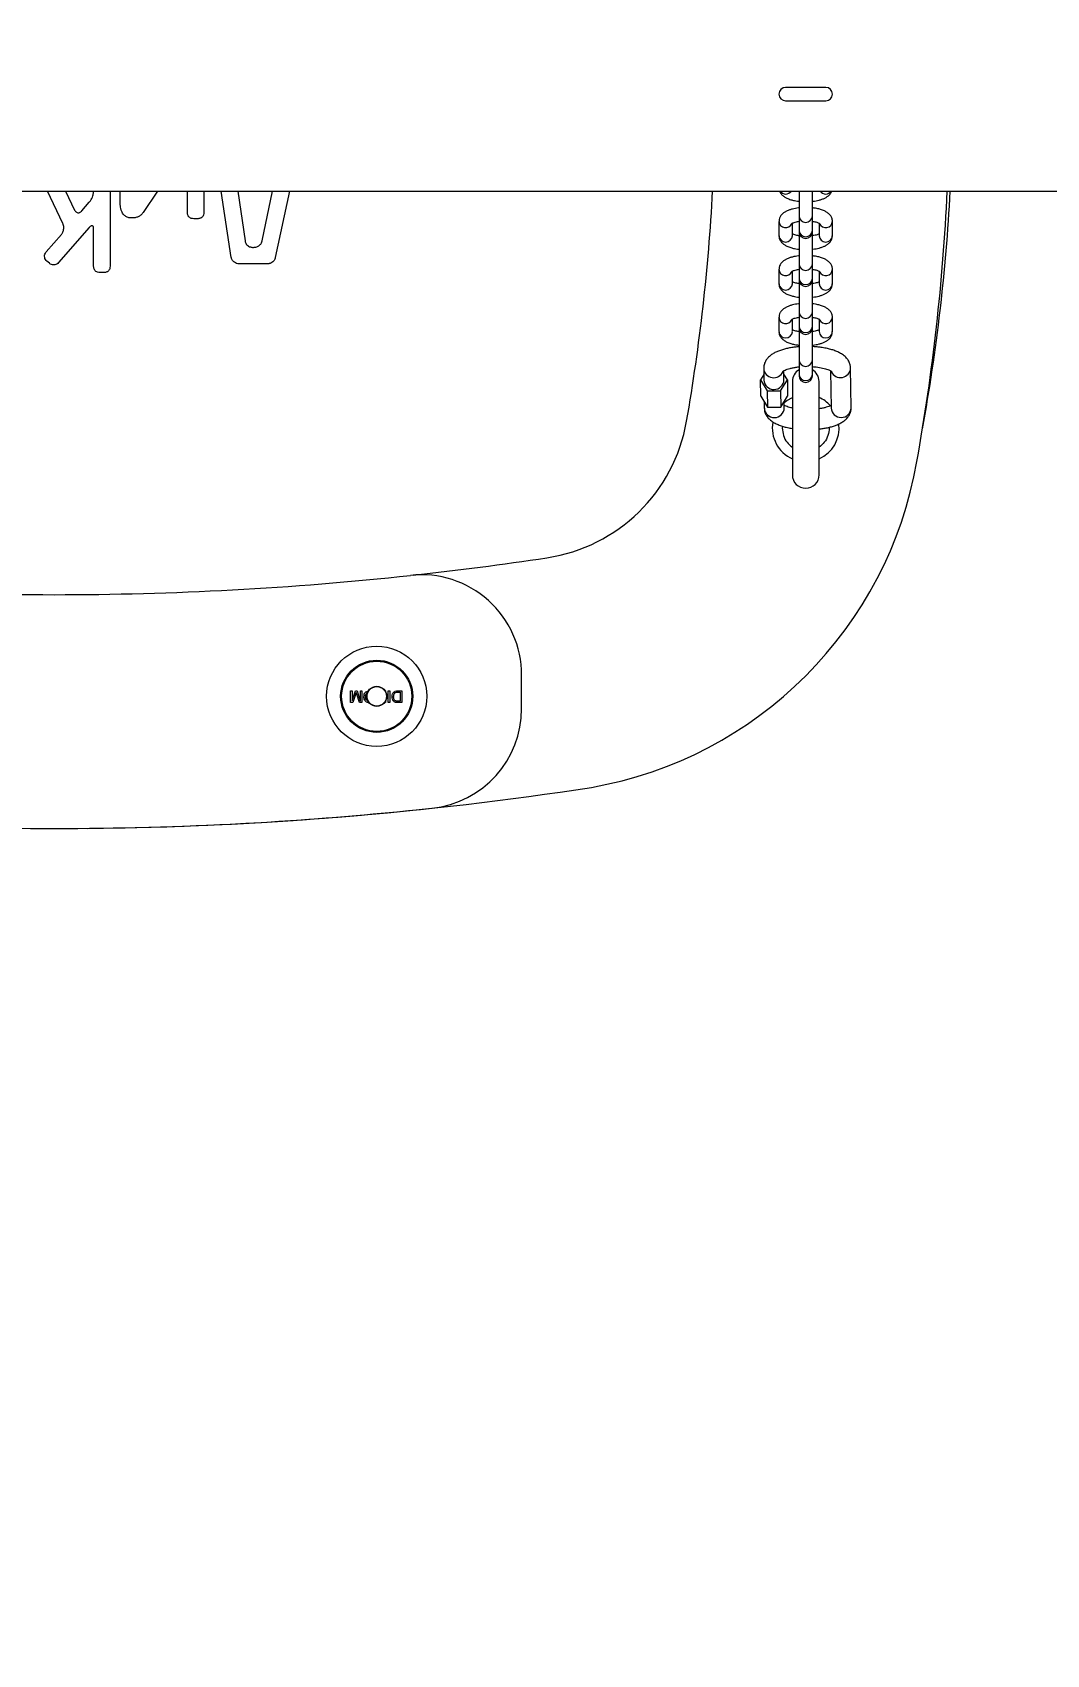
# Model space of a CAD drawing. Header units: millimetres. Extents: x -7233 to 5832, y -5390 to 5836.
# Drawn here: x 4517.9 to 4821.5, y -1392.2 to -906.5 of the extents above; entities that cross this region are included whole.
import ezdxf

# ---------------------------------------------------------------- set-up
doc = ezdxf.new("R2010")
doc.units = ezdxf.units.MM
for name, color, linetype in [('DIKOM_ОБЪЕКТ', 7, 'Continuous'), ('DIKOM_РАЗМЕР_ЗОНА', 7, 'Continuous'), ('DIKOM_РАЗМЕР_ОБЪЕКТА', 7, 'Continuous')]:
    doc.layers.add(name, color=color, linetype=linetype)
doc.styles.add('style1', font='arial.ttf', dxfattribs={"width": 0.8})
doc.dimstyles.new('1-50', dxfattribs={"dimtxt": 300, "dimasz": 200, "dimexe": 100, "dimexo": 0, "dimgap": 100, "dimtad": 1, "dimtxsty": 'style1', "dimcen": 200, "dimclrd": 7, "dimclre": 7, "dimclrt": 7, "dimadec": 1, "dimazin": 2, "dimtfac": 1, "dimtmove": 0, "dimatfit": 2, "dimfxl": 0, "dimlwd": 25, "dimlwe": 18, "dimarcsym": 0})

# ---------------------------------------------------------------- blocks, each defined once
blk = doc.blocks.new('*D9')
at = {"layer": 'Defpoints', "color": 0, "transparency": 16777216}
for p in [(-4399.04, -1222.11), (5831.25, -1646.37), (5831.25, -3177.61)]:
    blk.add_point(p, dxfattribs=at)
at = {"layer": 'DIKOM_РАЗМЕР_ОБЪЕКТА', "color": 7, "lineweight": 18, "transparency": 16777216}
for p, q in [((-4399.04, -1222.11), (-4399.04, -3277.61)), ((5831.25, -1646.37), (5831.25, -3277.61))]:
    blk.add_line(p, q, dxfattribs=at)
at = {"layer": 'DIKOM_РАЗМЕР_ОБЪЕКТА', "color": 7, "lineweight": 25, "transparency": 16777216}
blk.add_line((-4199.04, -3177.61), (5631.25, -3177.61), dxfattribs=at)
at = {"layer": 'DIKOM_РАЗМЕР_ОБЪЕКТА', "color": 7, "transparency": 16777216}
for points in [[(-4199.04, -3144.28), (-4199.04, -3210.95), (-4399.04, -3177.61)], [(5631.25, -3144.28), (5631.25, -3210.95), (5831.25, -3177.61)]]:
    blk.add_solid(points, dxfattribs=at)
at = {"layer": 'DIKOM_РАЗМЕР_ОБЪЕКТА', "color": 7, "transparency": 16777216, "insert": (320.87, -2924.44), "char_height": 300, "attachment_point": 5, "style": 'style1'}
blk.add_mtext('10200', dxfattribs=at)
blk = doc.blocks.new('*D11')
at = {"layer": 'Defpoints', "color": 0, "transparency": 16777216}
for p in [(426.32, 5836.42), (-6783.01, -4536.26), (4706.95, -4536.26)]:
    blk.add_point(p, dxfattribs=at)
at = {"layer": 'DIKOM_РАЗМЕР_ЗОНА', "color": 7, "lineweight": 18, "transparency": 16777216}
for p, q in [((426.32, 5836.42), (-6883.01, 5836.42)), ((4706.95, -4536.26), (-6883.01, -4536.26))]:
    blk.add_line(p, q, dxfattribs=at)
at = {"layer": 'DIKOM_РАЗМЕР_ЗОНА', "color": 7, "lineweight": 25, "transparency": 16777216}
blk.add_line((-6783.01, 5636.42), (-6783.01, -4336.26), dxfattribs=at)
at = {"layer": 'DIKOM_РАЗМЕР_ЗОНА', "color": 7, "transparency": 16777216}
for points in [[(-6816.34, 5636.42), (-6749.67, 5636.42), (-6783.01, 5836.42)], [(-6816.34, -4336.26), (-6749.67, -4336.26), (-6783.01, -4536.26)]]:
    blk.add_solid(points, dxfattribs=at)
at = {"layer": 'DIKOM_РАЗМЕР_ЗОНА', "color": 7, "transparency": 16777216, "insert": (-7036.28, 116), "char_height": 300, "attachment_point": 5, "rotation": 90, "style": 'style1'}
blk.add_mtext('10350', dxfattribs=at)
blk = doc.blocks.new('*D12')
at = {"layer": 'Defpoints', "color": 0, "transparency": 16777216}
for p in [(5830.84, -919.02), (-6399.04, -929.61), (5830.84, -5289.89)]:
    blk.add_point(p, dxfattribs=at)
at = {"layer": 'DIKOM_РАЗМЕР_ЗОНА', "color": 7, "lineweight": 18, "transparency": 16777216}
for p, q in [((5830.84, -919.02), (5830.84, -5389.89)), ((-6399.04, -929.61), (-6399.04, -5389.89))]:
    blk.add_line(p, q, dxfattribs=at)
at = {"layer": 'DIKOM_РАЗМЕР_ЗОНА', "color": 7, "lineweight": 25, "transparency": 16777216}
blk.add_line((-6199.04, -5289.89), (5630.84, -5289.89), dxfattribs=at)
at = {"layer": 'DIKOM_РАЗМЕР_ЗОНА', "color": 7, "transparency": 16777216}
for points in [[(-6199.04, -5256.56), (-6199.04, -5323.23), (-6399.04, -5289.89)], [(5630.84, -5256.56), (5630.84, -5323.23), (5830.84, -5289.89)]]:
    blk.add_solid(points, dxfattribs=at)
at = {"layer": 'DIKOM_РАЗМЕР_ЗОНА', "color": 7, "transparency": 16777216, "insert": (-1095.52, -5036.72), "char_height": 300, "attachment_point": 5, "style": 'style1'}
blk.add_mtext('12200', dxfattribs=at)

msp = doc.modelspace()

# ---------------------------------------------------------------- linework, layer by layer
at = {"layer": 'DIKOM_ОБЪЕКТ', "color": 7, "linetype": 'Continuous', "lineweight": 15}
for p, q in [((4755.379, -922.98), (4743.379, -922.98)), ((4743.379, -926.98), (4755.379, -926.98)), ((1774.379, -954.005), (5334.36, -954.005)), ((4527.031, -963.742), (4522.369, -954.005)), ((4527.823, -954.005), (4530.539, -959.679)), ((4541.142, -954.005), (4541.142, -976.459)), ((4544.209, -958.128), (4544.209, -954.005)), ((4555.315, -954.005), (4551.024, -960.411)), ((4564.284, -960.322), (4564.284, -954.005)), ((4569.205, -954.005), (4569.205, -960.322)), ((4577.422, -973.852), (4574.437, -954.005)), ((4579.376, -954.005), (4581.566, -968.931)), ((4586.677, -968.952), (4589.8, -954.005)), ((4594.807, -954.005), (4590.603, -973.873)), ((4747.379, -954.005), (4747.379, -961.493)), ((4751.379, -961.493), (4751.379, -954.005)), ((4532.676, -959.965), (4534.934, -957.349)), ((4747.379, -961.493), (4747.379, -965.801)), ((4751.379, -965.801), (4751.379, -961.493)), ((4534.934, -964.876), (4525.741, -975.427)), ((4536.221, -976.459), (4536.221, -965.355)), ((4547.96, -962.047), (4547.016, -962.047)), ((4567.237, -962.291), (4566.253, -962.291)), ((4741.379, -963.072), (4741.379, -967.38)), ((4745.379, -967.38), (4745.379, -963.618)), ((4747.379, -965.801), (4747.379, -966.201)), ((4747.379, -966.201), (4747.379, -975.852)), ((4751.379, -966.201), (4751.379, -965.801)), ((4751.379, -975.852), (4751.379, -966.201)), ((4753.379, -963.619), (4753.379, -967.38)), ((4757.379, -967.38), (4757.379, -963.072)), ((4522.018, -972.213), (4526.592, -967.008)), ((4522.963, -975.629), (4522.219, -974.988)), ((4588.198, -975.791), (4579.724, -975.791)), ((4747.379, -975.852), (4747.379, -980.16)), ((4751.379, -980.16), (4751.379, -975.852)), ((4539.175, -978.427), (4538.189, -978.427)), ((4741.379, -977.432), (4741.379, -981.739)), ((4745.379, -981.739), (4745.379, -977.977)), ((4747.379, -980.16), (4747.379, -980.56)), ((4747.379, -980.56), (4747.379, -990.211)), ((4751.379, -980.56), (4751.379, -980.16)), ((4751.379, -990.211), (4751.379, -980.56)), ((4753.379, -977.979), (4753.379, -981.739)), ((4757.379, -981.739), (4757.379, -977.432)), ((4747.379, -990.211), (4747.379, -994.519)), ((4751.379, -994.519), (4751.379, -990.211)), ((4741.379, -991.791), (4741.379, -996.098)), ((4745.379, -996.098), (4745.379, -992.336)), ((4747.379, -994.519), (4747.379, -994.919)), ((4747.379, -994.919), (4747.379, -1004.57)), ((4751.379, -994.919), (4751.379, -994.519)), ((4751.379, -1004.57), (4751.379, -994.919)), ((4753.379, -992.338), (4753.379, -996.098)), ((4757.379, -996.098), (4757.379, -991.791)), ((4747.379, -1004.57), (4747.379, -1008.878)), ((4751.379, -1008.878), (4751.379, -1004.57)), ((4736.835, -1008.919), (4735.832, -1010.546)), ((4736.809, -1007.08), (4736.858, -1010.583)), ((4742.858, -1010.498), (4742.819, -1007.773)), ((4743.883, -1010.535), (4742.834, -1008.833)), ((4747.379, -1008.878), (4747.379, -1009.278)), ((4751.379, -1009.278), (4751.379, -1008.878)), ((4756.819, -1007.79), (4756.976, -1018.961)), ((4762.975, -1018.877), (4762.808, -1006.968)), ((4735.832, -1010.546), (4737.844, -1013.809)), ((4735.901, -1015.45), (4735.832, -1010.546)), ((4737.844, -1013.809), (4741.869, -1013.803)), ((4737.844, -1013.809), (4737.913, -1018.713)), ((4741.869, -1013.803), (4743.883, -1010.535)), ((4741.869, -1013.803), (4741.938, -1018.707)), ((4743.883, -1010.535), (4743.952, -1015.439)), ((4745.379, -1010.98), (4745.379, -1038.98)), ((4753.379, -1038.98), (4753.379, -1010.98)), ((4735.901, -1015.45), (4737.913, -1018.713)), ((4736.951, -1017.152), (4736.976, -1018.99)), ((4737.913, -1018.713), (4741.938, -1018.707)), ((4741.938, -1018.707), (4743.952, -1015.439)), ((4742.975, -1018.905), (4742.95, -1017.066)), ((4742.469, -1024.416), (4742.379, -1024.98)), ((4664.351, -1108.926), (4664.351, -1098.886)), ((4613.161, -1103.64), (4613.616, -1103.64)), ((4613.161, -1107.14), (4613.161, -1103.64)), ((4613.792, -1107.14), (4613.161, -1107.14)), ((4613.616, -1103.64), (4613.616, -1106.567)), ((4613.616, -1106.567), (4613.625, -1106.567)), ((4613.625, -1106.567), (4614.621, -1103.64)), ((4614.633, -1104.706), (4613.792, -1107.14)), ((4614.621, -1103.64), (4615.08, -1103.64)), ((4614.829, -1104.146), (4614.82, -1104.146)), ((4615.817, -1107.14), (4614.989, -1104.663)), ((4615.08, -1103.64), (4616.056, -1106.615)), ((4616.524, -1107.14), (4615.817, -1107.14)), ((4616.056, -1106.615), (4616.07, -1106.615)), ((4616.07, -1103.64), (4616.524, -1103.64)), ((4616.07, -1106.615), (4616.07, -1103.64)), ((4616.524, -1103.64), (4616.524, -1107.14)), ((4623.615, -1107.14), (4623.245, -1107.14)), ((4623.417, -1103.64), (4623.615, -1103.64)), ((4623.615, -1103.64), (4623.615, -1103.955)), ((4624.434, -1103.64), (4624.888, -1103.64)), ((4624.888, -1107.14), (4624.434, -1107.14)), ((4624.888, -1103.64), (4624.888, -1107.14)), ((4627.212, -1103.64), (4628.479, -1103.64)), ((4627.257, -1104.049), (4628.025, -1104.049)), ((4628.479, -1107.14), (4627.265, -1107.14)), ((4628.025, -1106.731), (4627.272, -1106.731)), ((4628.025, -1104.049), (4628.025, -1106.731)), ((4628.479, -1103.64), (4628.479, -1107.14))]:
    msp.add_line(p, q, dxfattribs=at)
at = {"layer": 'DIKOM_ОБЪЕКТ', "color": 7, "linetype": 'Continuous', "lineweight": 15, "flags": 128}
msp.add_lwpolyline([(4742.953, -1017.318), (4743.704, -1016.747), (4745.392, -1015.809)], dxfattribs=at)
at = {"layer": 'DIKOM_ОБЪЕКТ', "color": 7, "linetype": 'Continuous', "lineweight": 15}
for radius in [15, 10.8, 10.5, 3, 2.9]:
    msp.add_circle((4620.97, -1105.272), radius, dxfattribs=at)
for centre, radius, start, end in [((4743.379, -924.98), 2, 90, 270), ((4755.379, -924.98), 2, 270, 90), ((4142.771, -923.354), 579.564, 350.105925, 356.968406), ((4743.379, -952.838), 2.062, 214.48394, 325.51606), ((4755.379, -952.838), 2.062, 214.48394, 325.51606), ((4166.57, -924.967), 625.848, 349.876977, 357.3406), ((4234.538, -924.98), 558.861, 349.6717, 357.02293), ((4749.379, -961.4), 2.002, 182.66429, 357.33571), ((4743.391, -962.955), 2.015, 183.4844, 335.41534), ((4749.315, -965.731), 1.937, 182.06372, 271.89832), ((4749.379, -966.201), 2, 180, 0), ((4749.444, -965.732), 1.936, 268.08736, 357.96423), ((4755.367, -962.955), 2.015, 204.88595, 356.81861), ((4743.379, -967.269), 2.003, 183.17507, 356.82493), ((4755.379, -967.269), 2.003, 183.18401, 356.81599), ((4749.379, -975.759), 2.002, 182.66429, 357.33571), ((4743.391, -977.314), 2.015, 183.4844, 335.41534), ((4749.315, -980.09), 1.937, 182.06372, 271.89832), ((4749.379, -980.56), 2, 180, 0), ((4749.444, -980.091), 1.936, 268.08736, 357.96423), ((4755.367, -977.315), 2.015, 204.88567, 356.82575), ((4743.379, -981.629), 2.003, 183.17507, 356.82493), ((4755.379, -981.628), 2.003, 183.18401, 356.81599), ((4749.379, -990.118), 2.002, 182.65697, 357.34303), ((4743.391, -991.674), 2.015, 183.4844, 335.41534), ((4749.315, -994.449), 1.937, 182.05624, 271.8985), ((4749.379, -994.919), 2, 180, 0), ((4749.444, -994.45), 1.936, 268.08718, 357.97171), ((4755.367, -991.674), 2.015, 204.88567, 356.82575), ((4743.379, -995.988), 2.003, 183.16776, 356.83224), ((4755.379, -995.987), 2.003, 183.17669, 356.82331), ((4749.379, -1004.477), 2.002, 182.66185, 357.33815), ((4739.825, -1006.861), 3.024, 184.02076, 336.46121), ((4749.379, -1010.98), 4, 120, 180), ((4749.315, -1008.808), 1.938, 182.06328, 271.89146), ((4749.379, -1009.278), 2, 180, 0), ((4749.444, -1008.809), 1.937, 268.09422, 357.96467), ((4749.379, -1010.98), 4, 0, 60), ((4759.787, -1006.833), 3.024, 204.02605, 357.4659), ((4739.856, -1010.41), 3.003, 183.30638, 358.30556), ((4739.975, -1018.819), 3.002, 182.52463, 358.36334), ((4749.379, -1024.98), 10, 42.2286, 66.50266), ((4759.974, -1018.788), 3.003, 183.30664, 358.3053), ((4664.46, -1014.347), 49.999, 278.57032, 350.10526), ((4749.379, -1024.98), 10, 169.50423, 246.50266), ((4749.379, -1024.98), 10, 293.49734, 7.08597), ((4664.46, -1014.347), 120, 279.9819, 350.10556), ((4749.379, -1038.98), 4, 180, 0), ((4524.369, -84.844), 990, 276.235831, 278.570892), ((4524.489, -84.844), 990, 263.804427, 269.993674), ((4524.27, -84.844), 990, 270.006326, 276.195573), ((4634.351, -1098.886), 30, 0, 96.19557), ((4634.351, -1108.926), 30, 276.15103, 0), ((4524.274, -86.511), 1058.336, 270.552281, 278.74938), ((4524.593, -86.511), 1058.336, 263.848967, 269.988405), ((4524.165, -86.511), 1058.336, 270.011595, 276.151033)]:
    msp.add_arc(centre, radius, start, end, dxfattribs=at)
for points, knots in [([(4534.934, -957.349), (4535.141, -957.085), (4535.505, -956.619), (4535.878, -955.846), (4536.01, -955.345), (4536.076, -955.092)], [0, 0, 0, 0, 0.3930776, 0.6926872, 1, 1, 1, 1]), ([(4536.076, -955.092), (4536.109, -954.928), (4536.164, -954.648), (4536.208, -954.285), (4536.214, -954.086), (4536.216, -954.005)], [0, 0, 0, 0, 0.4560111, 0.7794474, 1, 1, 1, 1]), ([(4741.592, -954.005), (4741.613, -954.087), (4741.712, -954.477), (4742.181, -955.057), (4742.88, -955.677), (4743.801, -956.187), (4744.837, -956.578), (4745.918, -956.844), (4746.75, -956.993), (4747.221, -957.044), (4747.379, -957.061)], [0, 0, 0, 0, 0.0379826, 0.17964, 0.3380158, 0.4908183, 0.6746865, 0.8251096, 0.9411001, 1, 1, 1, 1]), ([(4751.379, -957.064), (4751.424, -957.059), (4751.797, -957.023), (4752.475, -956.914), (4753.398, -956.715), (4754.278, -956.449), (4755.107, -956.107), (4755.867, -955.675), (4756.515, -955.122), (4756.982, -954.559), (4757.122, -954.142), (4757.168, -954.005)], [0, 0, 0, 0, 0.0167301, 0.1379793, 0.2607481, 0.3903567, 0.5241611, 0.6624675, 0.802568, 0.9352745, 1, 1, 1, 1]), ([(4530.539, -959.679), (4530.622, -959.826), (4530.772, -960.094), (4531.118, -960.383), (4531.496, -960.518), (4531.875, -960.5), (4532.265, -960.349), (4532.521, -960.14), (4532.657, -959.986), (4532.676, -959.965)], [0, 0, 0, 0, 0.1906374, 0.3450626, 0.5003991, 0.6342112, 0.7663468, 0.9684857, 1, 1, 1, 1]), ([(4547.016, -962.047), (4546.683, -961.97), (4546.016, -961.814), (4545.157, -961.103), (4544.479, -959.953), (4544.229, -958.885), (4544.212, -958.217), (4544.209, -958.128)], [0, 0, 0, 0, 0.1934478, 0.3874845, 0.6173034, 0.948981, 1, 1, 1, 1]), ([(4551.024, -960.411), (4550.819, -960.679), (4550.41, -961.218), (4549.704, -961.667), (4549.25, -961.819), (4549.116, -961.863)], [0, 0, 0, 0, 0.4123841, 0.8268548, 1, 1, 1, 1]), ([(4564.506, -961.355), (4564.454, -961.226), (4564.364, -960.996), (4564.297, -960.646), (4564.288, -960.431), (4564.284, -960.322)], [0, 0, 0, 0, 0.3925976, 0.6936968, 1, 1, 1, 1]), ([(4566.253, -962.291), (4565.975, -962.276), (4565.529, -962.251), (4564.967, -961.984), (4564.663, -961.67), (4564.547, -961.438), (4564.506, -961.355)], [0, 0, 0, 0, 0.392777, 0.630355, 0.8692378, 1, 1, 1, 1]), ([(4569.205, -960.322), (4569.19, -960.6), (4569.166, -961.046), (4568.899, -961.608), (4568.584, -961.912), (4568.352, -962.028), (4568.27, -962.069)], [0, 0, 0, 0, 0.392838, 0.6304532, 0.8692448, 1, 1, 1, 1]), ([(4747.379, -959.03), (4747.334, -959.034), (4746.961, -959.071), (4746.283, -959.18), (4745.36, -959.378), (4744.48, -959.644), (4743.651, -959.986), (4742.894, -960.42), (4742.233, -960.968), (4741.722, -961.654), (4741.411, -962.384), (4741.411, -962.875), (4741.411, -963.075)], [0, 0, 0, 0, 0.0144783, 0.1198026, 0.2263998, 0.338936, 0.4550785, 0.5751662, 0.6968409, 0.8120669, 0.9233112, 1, 1, 1, 1]), ([(4757.348, -963.07), (4757.356, -962.972), (4757.394, -962.547), (4757.129, -961.823), (4756.597, -961.03), (4755.873, -960.419), (4754.959, -959.906), (4753.921, -959.516), (4752.84, -959.249), (4752.008, -959.101), (4751.538, -959.05), (4751.379, -959.033)], [0, 0, 0, 0, 0.0378938, 0.1642463, 0.287306, 0.4249173, 0.5576589, 0.7173427, 0.8480226, 0.9487852, 1, 1, 1, 1]), ([(4526.592, -967.008), (4526.748, -966.782), (4527.122, -966.241), (4527.328, -965.195), (4527.265, -964.299), (4527.073, -963.842), (4527.031, -963.742)], [0, 0, 0, 0, 0.2371898, 0.5686197, 0.9058362, 1, 1, 1, 1]), ([(4536.221, -965.355), (4536.214, -965.181), (4536.204, -964.938), (4536.1, -964.646), (4535.998, -964.494), (4535.869, -964.405), (4535.731, -964.371), (4535.551, -964.393), (4535.275, -964.528), (4535.073, -964.717), (4534.948, -964.86), (4534.934, -964.876)], [0, 0, 0, 0, 0.2403796, 0.334217, 0.4288581, 0.4888013, 0.549152, 0.6215511, 0.7362089, 0.9702511, 1, 1, 1, 1]), ([(4549.116, -961.863), (4548.955, -961.907), (4548.686, -961.979), (4548.297, -962.037), (4548.072, -962.044), (4547.96, -962.047)], [0, 0, 0, 0, 0.4261044, 0.7118945, 1, 1, 1, 1]), ([(4568.27, -962.069), (4568.14, -962.12), (4567.911, -962.211), (4567.561, -962.279), (4567.345, -962.287), (4567.237, -962.291)], [0, 0, 0, 0, 0.3923774, 0.6937324, 1, 1, 1, 1]), ([(4745.164, -963.743), (4745.161, -963.746), (4745.153, -963.753), (4745.333, -963.629), (4745.7, -963.465), (4746.25, -963.285), (4746.825, -963.147), (4747.238, -963.086), (4747.379, -963.064)], [0, 0, 0, 0, 0.0898331, 0.2740917, 0.4686608, 0.665832, 0.8858568, 1, 1, 1, 1]), ([(4751.379, -963.066), (4751.509, -963.084), (4751.873, -963.136), (4752.4, -963.259), (4752.93, -963.417), (4753.326, -963.583), (4753.553, -963.705), (4753.631, -963.782), (4753.613, -963.76), (4753.613, -963.759)], [0, 0, 0, 0, 0.1030993, 0.2898235, 0.4777941, 0.6589941, 0.8306931, 0.99367, 1, 1, 1, 1]), ([(4581.566, -968.931), (4581.65, -969.256), (4581.788, -969.794), (4582.32, -970.386), (4582.718, -970.57), (4582.919, -970.663)], [0, 0, 0, 0, 0.4313477, 0.7137553, 1, 1, 1, 1]), ([(4582.919, -970.663), (4583.078, -970.715), (4583.343, -970.803), (4583.732, -970.865), (4583.957, -970.868), (4584.07, -970.87)], [0, 0, 0, 0, 0.4263816, 0.7113485, 1, 1, 1, 1]), ([(4584.07, -970.87), (4584.397, -970.832), (4585.051, -970.756), (4585.908, -970.245), (4586.472, -969.603), (4586.623, -969.123), (4586.677, -968.952)], [0, 0, 0, 0, 0.2827249, 0.5655481, 0.8456611, 1, 1, 1, 1]), ([(4741.411, -967.386), (4741.402, -967.483), (4741.365, -967.907), (4741.63, -968.629), (4742.161, -969.422), (4742.886, -970.034), (4743.799, -970.547), (4744.838, -970.936), (4745.918, -971.203), (4746.75, -971.352), (4747.221, -971.403), (4747.379, -971.42)], [0, 0, 0, 0, 0.0375437, 0.1639475, 0.2870572, 0.4246963, 0.5574918, 0.7172784, 0.8480114, 0.9488148, 1, 1, 1, 1]), ([(4747.379, -967.387), (4747.25, -967.368), (4746.886, -967.316), (4746.357, -967.194), (4745.834, -967.037), (4745.48, -966.893), (4745.37, -966.829), (4745.333, -966.808)], [0, 0, 0, 0, 0.1378493, 0.3877609, 0.6393409, 0.8819395, 1, 1, 1, 1]), ([(4753.379, -966.835), (4753.274, -966.886), (4753.054, -966.991), (4752.506, -967.168), (4751.934, -967.305), (4751.52, -967.367), (4751.379, -967.388)], [0, 0, 0, 0, 0.2533397, 0.5303687, 0.8396383, 1, 1, 1, 1]), ([(4751.379, -971.423), (4751.424, -971.419), (4751.797, -971.381), (4752.475, -971.273), (4753.398, -971.074), (4754.278, -970.808), (4755.108, -970.466), (4755.864, -970.033), (4756.525, -969.485), (4757.036, -968.798), (4757.348, -968.068), (4757.348, -967.576), (4757.348, -967.375)], [0, 0, 0, 0, 0.0145234, 0.119762, 0.2263147, 0.3388089, 0.4549448, 0.5749973, 0.6965864, 0.8117694, 0.9229722, 1, 1, 1, 1]), ([(4522.219, -974.988), (4522.066, -974.828), (4521.762, -974.507), (4521.54, -973.867), (4521.526, -973.197), (4521.708, -972.621), (4521.931, -972.328), (4522.018, -972.213)], [0, 0, 0, 0, 0.2137283, 0.4271196, 0.6423041, 0.8594244, 1, 1, 1, 1]), ([(4525.741, -975.427), (4525.58, -975.58), (4525.257, -975.887), (4524.612, -976.109), (4523.94, -976.12), (4523.368, -975.936), (4523.076, -975.715), (4522.963, -975.629)], [0, 0, 0, 0, 0.2148808, 0.4297042, 0.6451881, 0.8620352, 1, 1, 1, 1]), ([(4579.724, -975.791), (4579.487, -975.767), (4579.009, -975.717), (4578.337, -975.347), (4577.763, -974.779), (4577.493, -974.219), (4577.431, -973.896), (4577.422, -973.852)], [0, 0, 0, 0, 0.2187986, 0.4413837, 0.6954051, 0.9583373, 1, 1, 1, 1]), ([(4589.28, -975.576), (4589.108, -975.635), (4588.847, -975.725), (4588.481, -975.782), (4588.292, -975.788), (4588.198, -975.791)], [0, 0, 0, 0, 0.4911954, 0.7443482, 1, 1, 1, 1]), ([(4590.603, -973.873), (4590.504, -974.2), (4590.357, -974.689), (4589.869, -975.278), (4589.499, -975.465), (4589.28, -975.576)], [0, 0, 0, 0, 0.4515244, 0.6762694, 1, 1, 1, 1]), ([(4747.379, -973.389), (4747.334, -973.393), (4746.961, -973.43), (4746.283, -973.539), (4745.36, -973.738), (4744.48, -974.004), (4743.651, -974.346), (4742.895, -974.779), (4742.233, -975.327), (4741.722, -976.014), (4741.411, -976.743), (4741.411, -977.234), (4741.411, -977.434)], [0, 0, 0, 0, 0.0144809, 0.1198043, 0.2264009, 0.338936, 0.4550783, 0.5751653, 0.6968274, 0.8120685, 0.9233116, 1, 1, 1, 1]), ([(4757.348, -977.429), (4757.356, -977.331), (4757.394, -976.906), (4757.129, -976.182), (4756.597, -975.39), (4755.873, -974.778), (4754.959, -974.265), (4753.921, -973.875), (4752.84, -973.609), (4752.008, -973.46), (4751.538, -973.409), (4751.379, -973.392)], [0, 0, 0, 0, 0.0378749, 0.1642482, 0.2872939, 0.4249072, 0.5576507, 0.717344, 0.8480201, 0.9487844, 1, 1, 1, 1]), ([(4536.442, -977.493), (4536.391, -977.363), (4536.301, -977.134), (4536.233, -976.784), (4536.225, -976.568), (4536.221, -976.459)], [0, 0, 0, 0, 0.3920161, 0.693461, 1, 1, 1, 1]), ([(4538.189, -978.427), (4537.911, -978.412), (4537.465, -978.388), (4536.903, -978.12), (4536.6, -977.806), (4536.483, -977.574), (4536.442, -977.493)], [0, 0, 0, 0, 0.3933905, 0.6308642, 0.8696899, 1, 1, 1, 1]), ([(4540.207, -978.206), (4540.077, -978.257), (4539.848, -978.347), (4539.498, -978.415), (4539.283, -978.423), (4539.175, -978.427)], [0, 0, 0, 0, 0.3931129, 0.6943252, 1, 1, 1, 1]), ([(4541.142, -976.459), (4541.127, -976.737), (4541.104, -977.183), (4540.836, -977.744), (4540.522, -978.048), (4540.29, -978.164), (4540.207, -978.206)], [0, 0, 0, 0, 0.3927474, 0.6300385, 0.8687479, 1, 1, 1, 1]), ([(4745.164, -978.102), (4745.161, -978.105), (4745.153, -978.112), (4745.333, -977.988), (4745.7, -977.824), (4746.25, -977.644), (4746.825, -977.506), (4747.238, -977.445), (4747.379, -977.424)], [0, 0, 0, 0, 0.0898367, 0.2741021, 0.4686711, 0.66583, 0.8858643, 1, 1, 1, 1]), ([(4751.379, -977.425), (4751.509, -977.444), (4751.873, -977.495), (4752.4, -977.618), (4752.93, -977.776), (4753.326, -977.942), (4753.553, -978.064), (4753.631, -978.141), (4753.613, -978.119), (4753.613, -978.118)], [0, 0, 0, 0, 0.1030916, 0.2898161, 0.4777989, 0.6589992, 0.8306899, 0.9936682, 1, 1, 1, 1]), ([(4741.411, -981.745), (4741.402, -981.842), (4741.365, -982.266), (4741.63, -982.989), (4742.161, -983.781), (4742.886, -984.393), (4743.799, -984.906), (4744.838, -985.296), (4745.918, -985.563), (4746.75, -985.712), (4747.221, -985.762), (4747.379, -985.779)], [0, 0, 0, 0, 0.0375444, 0.1639488, 0.2870433, 0.4246955, 0.5574823, 0.7172769, 0.8480103, 0.9488145, 1, 1, 1, 1]), ([(4747.379, -981.746), (4747.25, -981.727), (4746.886, -981.676), (4746.357, -981.553), (4745.834, -981.396), (4745.48, -981.252), (4745.37, -981.188), (4745.333, -981.168)], [0, 0, 0, 0, 0.137849, 0.3877599, 0.6393392, 0.8819536, 1, 1, 1, 1]), ([(4753.379, -981.194), (4753.274, -981.245), (4753.054, -981.35), (4752.506, -981.527), (4751.934, -981.665), (4751.52, -981.726), (4751.379, -981.747)], [0, 0, 0, 0, 0.253355, 0.5303628, 0.8396396, 1, 1, 1, 1]), ([(4751.379, -985.782), (4751.424, -985.778), (4751.797, -985.741), (4752.475, -985.632), (4753.398, -985.433), (4754.278, -985.167), (4755.108, -984.825), (4755.864, -984.392), (4756.525, -983.844), (4757.036, -983.158), (4757.348, -982.427), (4757.348, -981.935), (4757.348, -981.734)], [0, 0, 0, 0, 0.0145237, 0.1197626, 0.2263206, 0.3388149, 0.4549519, 0.5749955, 0.6965852, 0.8117694, 0.9229723, 1, 1, 1, 1]), ([(4747.379, -987.748), (4747.334, -987.752), (4746.961, -987.79), (4746.283, -987.898), (4745.36, -988.097), (4744.48, -988.363), (4743.651, -988.705), (4742.895, -989.138), (4742.233, -989.686), (4741.722, -990.373), (4741.411, -991.102), (4741.411, -991.593), (4741.411, -991.794)], [0, 0, 0, 0, 0.0144804, 0.1198033, 0.2263941, 0.3389281, 0.4550684, 0.5751648, 0.6968246, 0.8120493, 0.9232924, 1, 1, 1, 1]), ([(4757.348, -991.788), (4757.356, -991.69), (4757.394, -991.265), (4757.129, -990.542), (4756.597, -989.749), (4755.873, -989.137), (4754.959, -988.624), (4753.921, -988.235), (4752.84, -987.968), (4752.008, -987.819), (4751.538, -987.768), (4751.379, -987.751)], [0, 0, 0, 0, 0.0378937, 0.1642472, 0.287292, 0.4249177, 0.557651, 0.7173432, 0.8480239, 0.9487875, 1, 1, 1, 1]), ([(4745.164, -992.462), (4745.161, -992.464), (4745.153, -992.471), (4745.333, -992.347), (4745.7, -992.183), (4746.25, -992.003), (4746.825, -991.865), (4747.238, -991.804), (4747.379, -991.783)], [0, 0, 0, 0, 0.0898332, 0.2741023, 0.4686684, 0.6658275, 0.8858642, 1, 1, 1, 1]), ([(4747.379, -996.105), (4747.25, -996.087), (4746.886, -996.035), (4746.357, -995.912), (4745.834, -995.755), (4745.48, -995.611), (4745.37, -995.548), (4745.333, -995.527)], [0, 0, 0, 0, 0.1378394, 0.3877521, 0.639349, 0.8819528, 1, 1, 1, 1]), ([(4751.379, -991.784), (4751.509, -991.803), (4751.873, -991.855), (4752.4, -991.977), (4752.93, -992.135), (4753.326, -992.302), (4753.553, -992.423), (4753.631, -992.5), (4753.613, -992.478), (4753.613, -992.477)], [0, 0, 0, 0, 0.1030994, 0.2898238, 0.4777921, 0.6590075, 0.8306947, 0.9936718, 1, 1, 1, 1]), ([(4753.379, -995.553), (4753.274, -995.604), (4753.054, -995.71), (4752.506, -995.886), (4751.934, -996.024), (4751.52, -996.086), (4751.379, -996.107)], [0, 0, 0, 0, 0.2533509, 0.5303591, 0.8396394, 1, 1, 1, 1]), ([(4741.411, -996.104), (4741.402, -996.201), (4741.365, -996.625), (4741.63, -997.348), (4742.161, -998.141), (4742.886, -998.752), (4743.799, -999.265), (4744.838, -999.655), (4745.918, -999.922), (4746.75, -1000.07), (4747.221, -1000.121), (4747.379, -1000.138)], [0, 0, 0, 0, 0.037543, 0.1639647, 0.2870585, 0.4246965, 0.5574909, 0.7172834, 0.8480096, 0.9488125, 1, 1, 1, 1]), ([(4751.379, -1000.141), (4751.424, -1000.137), (4751.797, -1000.1), (4752.475, -999.991), (4753.398, -999.793), (4754.278, -999.526), (4755.108, -999.185), (4755.864, -998.751), (4756.525, -998.204), (4757.036, -997.516), (4757.348, -996.786), (4757.348, -996.294), (4757.348, -996.093)], [0, 0, 0, 0, 0.0145207, 0.1197587, 0.2263154, 0.3388082, 0.4549428, 0.5749859, 0.696573, 0.8117709, 0.9229733, 1, 1, 1, 1]), ([(4747.379, -1000.618), (4747.273, -1000.625), (4746.737, -1000.664), (4745.786, -1000.776), (4744.528, -1000.975), (4743.289, -1001.243), (4742.085, -1001.583), (4740.945, -1002.001), (4739.883, -1002.509), (4738.916, -1003.125), (4738.082, -1003.865), (4737.409, -1004.739), (4736.975, -1005.737), (4736.775, -1006.55), (4736.825, -1006.995), (4736.835, -1007.075)], [0, 0, 0, 0, 0.0195725, 0.0985726, 0.1792638, 0.2647869, 0.3530276, 0.4436091, 0.536475, 0.6316085, 0.7253387, 0.8134149, 0.8974387, 0.9813532, 1, 1, 1, 1]), ([(4762.782, -1006.97), (4762.769, -1006.668), (4762.739, -1005.946), (4762.302, -1004.91), (4761.599, -1003.927), (4760.676, -1003.102), (4759.593, -1002.433), (4758.411, -1001.898), (4757.19, -1001.479), (4755.836, -1001.127), (4754.46, -1000.866), (4753.149, -1000.697), (4752.164, -1000.602), (4751.59, -1000.577), (4751.379, -1000.568)], [0, 0, 0, 0, 0.0659231, 0.1578374, 0.2464589, 0.3456462, 0.4515174, 0.546046, 0.6362811, 0.7241625, 0.8245447, 0.8998953, 0.9633419, 1, 1, 1, 1]), ([(4742.513, -1007.965), (4742.511, -1007.966), (4742.507, -1007.969), (4742.722, -1007.812), (4743.161, -1007.589), (4743.823, -1007.332), (4744.661, -1007.087), (4745.638, -1006.874), (4746.556, -1006.726), (4747.159, -1006.664), (4747.379, -1006.641)], [0, 0, 0, 0, 0.0720221, 0.2002112, 0.3360188, 0.4786035, 0.6250562, 0.7694716, 0.9158056, 1, 1, 1, 1]), ([(4751.379, -1006.572), (4751.391, -1006.572), (4751.618, -1006.578), (4752.177, -1006.635), (4753.051, -1006.727), (4754.005, -1006.884), (4754.888, -1007.075), (4755.666, -1007.296), (4756.296, -1007.527), (4756.761, -1007.747), (4757.033, -1007.909), (4757.137, -1008.005), (4757.118, -1007.983), (4757.116, -1007.98)], [0, 0, 0, 0, 0.0037676, 0.0746976, 0.1902387, 0.3064658, 0.4265127, 0.545922, 0.6623722, 0.7741188, 0.8803914, 0.9819351, 1, 1, 1, 1]), ([(4737.003, -1018.987), (4737.015, -1019.289), (4737.046, -1020.011), (4737.482, -1021.048), (4738.185, -1022.03), (4739.109, -1022.855), (4740.191, -1023.525), (4741.372, -1024.059), (4742.595, -1024.477), (4743.935, -1024.832), (4744.918, -1025.003), (4745.438, -1025.094)], [0, 0, 0, 0, 0.0801344, 0.1918747, 0.2996209, 0.4202309, 0.548956, 0.663855, 0.773589, 0.8804072, 1, 1, 1, 1]), ([(4745.379, -1018.978), (4745.221, -1018.945), (4744.763, -1018.85), (4744.119, -1018.659), (4743.495, -1018.433), (4743.108, -1018.255), (4742.991, -1018.183), (4742.965, -1018.167)], [0, 0, 0, 0, 0.1424661, 0.4129687, 0.6768247, 0.9299809, 1, 1, 1, 1]), ([(4756.965, -1018.184), (4756.853, -1018.244), (4756.599, -1018.38), (4755.957, -1018.627), (4755.122, -1018.869), (4754.229, -1019.071), (4753.591, -1019.164), (4753.312, -1019.205)], [0, 0, 0, 0, 0.1713991, 0.3880333, 0.610437, 0.8298004, 1, 1, 1, 1]), ([(4753.325, -1025.248), (4753.545, -1025.225), (4754.196, -1025.156), (4755.255, -1024.98), (4756.496, -1024.715), (4757.699, -1024.375), (4758.839, -1023.956), (4759.902, -1023.448), (4760.868, -1022.832), (4761.702, -1022.093), (4762.375, -1021.218), (4762.81, -1020.22), (4763.009, -1019.406), (4762.958, -1018.96), (4762.949, -1018.878)], [0, 0, 0, 0, 0.0437897, 0.1293569, 0.2200176, 0.3135907, 0.4096492, 0.508143, 0.6090121, 0.7084059, 0.801795, 0.8909156, 0.9798852, 1, 1, 1, 1]), ([(4742.379, -1024.98), (4742.449, -1025.715), (4742.593, -1027.227), (4743.66, -1029.278), (4744.821, -1030.233), (4745.379, -1030.693)], [0, 0, 0, 0, 0.3296961, 0.6776142, 1, 1, 1, 1]), ([(4756.34, -1024.735), (4756.354, -1024.817), (4756.495, -1025.624), (4756.085, -1027.231), (4755.117, -1029.277), (4753.944, -1030.233), (4753.379, -1030.693)], [0, 0, 0, 0, 0.0357558, 0.3536468, 0.6891074, 1, 1, 1, 1]), ([(4614.82, -1104.146), (4614.79, -1104.239), (4614.743, -1104.38), (4614.681, -1104.566), (4614.649, -1104.659), (4614.633, -1104.706)], [0, 0, 0, 0, 0.4997069, 0.7500962, 1, 1, 1, 1]), ([(4614.989, -1104.663), (4614.973, -1104.615), (4614.941, -1104.517), (4614.884, -1104.346), (4614.85, -1104.221), (4614.829, -1104.146)], [0, 0, 0, 0, 0.2835838, 0.5670645, 1, 1, 1, 1]), ([(4617.116, -1105.385), (4617.137, -1105.122), (4617.172, -1104.672), (4617.512, -1104.122), (4617.941, -1103.774), (4618.307, -1103.632), (4618.503, -1103.618), (4618.519, -1103.616)], [0, 0, 0, 0, 0.3159416, 0.5392451, 0.7624801, 0.9794755, 1, 1, 1, 1]), ([(4618.794, -1107.185), (4618.597, -1107.17), (4618.203, -1107.14), (4617.702, -1106.843), (4617.343, -1106.419), (4617.144, -1105.918), (4617.125, -1105.56), (4617.116, -1105.385)], [0, 0, 0, 0, 0.2120428, 0.4264136, 0.6117395, 0.8097395, 1, 1, 1, 1]), ([(4617.57, -1105.385), (4617.589, -1105.153), (4617.619, -1104.79), (4617.883, -1104.36), (4618.098, -1104.215), (4618.205, -1104.142)], [0, 0, 0, 0, 0.4714238, 0.7355899, 1, 1, 1, 1]), ([(4618.398, -1106.696), (4618.355, -1106.689), (4618.185, -1106.663), (4617.943, -1106.461), (4617.69, -1106.135), (4617.584, -1105.75), (4617.574, -1105.49), (4617.57, -1105.385)], [0, 0, 0, 0, 0.0763297, 0.3055515, 0.5345093, 0.812178, 1, 1, 1, 1]), ([(4623.615, -1106.641), (4623.615, -1106.677), (4623.615, -1106.843), (4623.615, -1107.01), (4623.615, -1107.14)], [0, 0, 0, 0, 0.2181007, 1, 1, 1, 1]), ([(4624.434, -1107.14), (4624.434, -1106.878), (4624.434, -1105.711), (4624.434, -1104.544), (4624.434, -1103.64)], [0, 0, 0, 0, 0.2249709, 1, 1, 1, 1]), ([(4625.57, -1105.409), (4625.594, -1105.11), (4625.63, -1104.66), (4625.903, -1104.153), (4626.184, -1103.875), (4626.622, -1103.673), (4626.977, -1103.653), (4627.212, -1103.64)], [0, 0, 0, 0, 0.3215257, 0.4836656, 0.6147391, 0.7454871, 1, 1, 1, 1]), ([(4627.265, -1107.14), (4627.025, -1107.14), (4626.65, -1107.141), (4626.181, -1106.918), (4625.86, -1106.582), (4625.608, -1106.07), (4625.583, -1105.644), (4625.57, -1105.409)], [0, 0, 0, 0, 0.2553567, 0.4007193, 0.5459108, 0.7495027, 1, 1, 1, 1]), ([(4626.024, -1105.419), (4626.034, -1105.198), (4626.048, -1104.865), (4626.222, -1104.476), (4626.426, -1104.235), (4626.742, -1104.071), (4627.039, -1104.052), (4627.22, -1104.05), (4627.257, -1104.049)], [0, 0, 0, 0, 0.3061297, 0.4616821, 0.5884551, 0.7436795, 0.9477484, 1, 1, 1, 1]), ([(4627.272, -1106.731), (4627.11, -1106.732), (4626.851, -1106.734), (4626.513, -1106.609), (4626.268, -1106.391), (4626.067, -1106.019), (4626.029, -1105.667), (4626.025, -1105.449), (4626.024, -1105.419)], [0, 0, 0, 0, 0.2301165, 0.3674101, 0.5056747, 0.6897948, 0.9568744, 1, 1, 1, 1])]:
    msp.add_open_spline(points, degree=3, knots=knots, dxfattribs=at)

# ---------------------------------------------------------------- dimensions: what is measured, and where the dimension line sits
at = {"layer": 'DIKOM_РАЗМЕР_ЗОНА'}
dim = msp.add_linear_dim(base=(-6783.008, -4536.261), p1=(426.323, 5836.418), p2=(4706.948, -4536.261), angle=90, text='10350', dimstyle='1-50', dxfattribs=at)
dim.commit()
dim.dimension.update_dxf_attribs({"geometry": '*D11', "text_midpoint": (-6783.008, 116), "dimtype": 160})
dim = msp.add_linear_dim(base=(5830.836, -5289.894), p1=(-6399.043, -929.614), p2=(5830.836, -919.019), text='12200', dimstyle='1-50', dxfattribs=at)
dim.commit()
dim.dimension.update_dxf_attribs({"geometry": '*D12', "text_midpoint": (-1095.516, -5289.894), "dimtype": 160})
at = {"layer": 'DIKOM_РАЗМЕР_ОБЪЕКТА'}
dim = msp.add_linear_dim(base=(5831.248, -3177.614), p1=(-4399.043, -1222.114), p2=(5831.248, -1646.371), text='10200', dimstyle='1-50', dxfattribs=at)
dim.commit()
dim.dimension.update_dxf_attribs({"geometry": '*D9', "text_midpoint": (320.872, -3177.614), "dimtype": 160})

doc.saveas('drawing.dxf')
